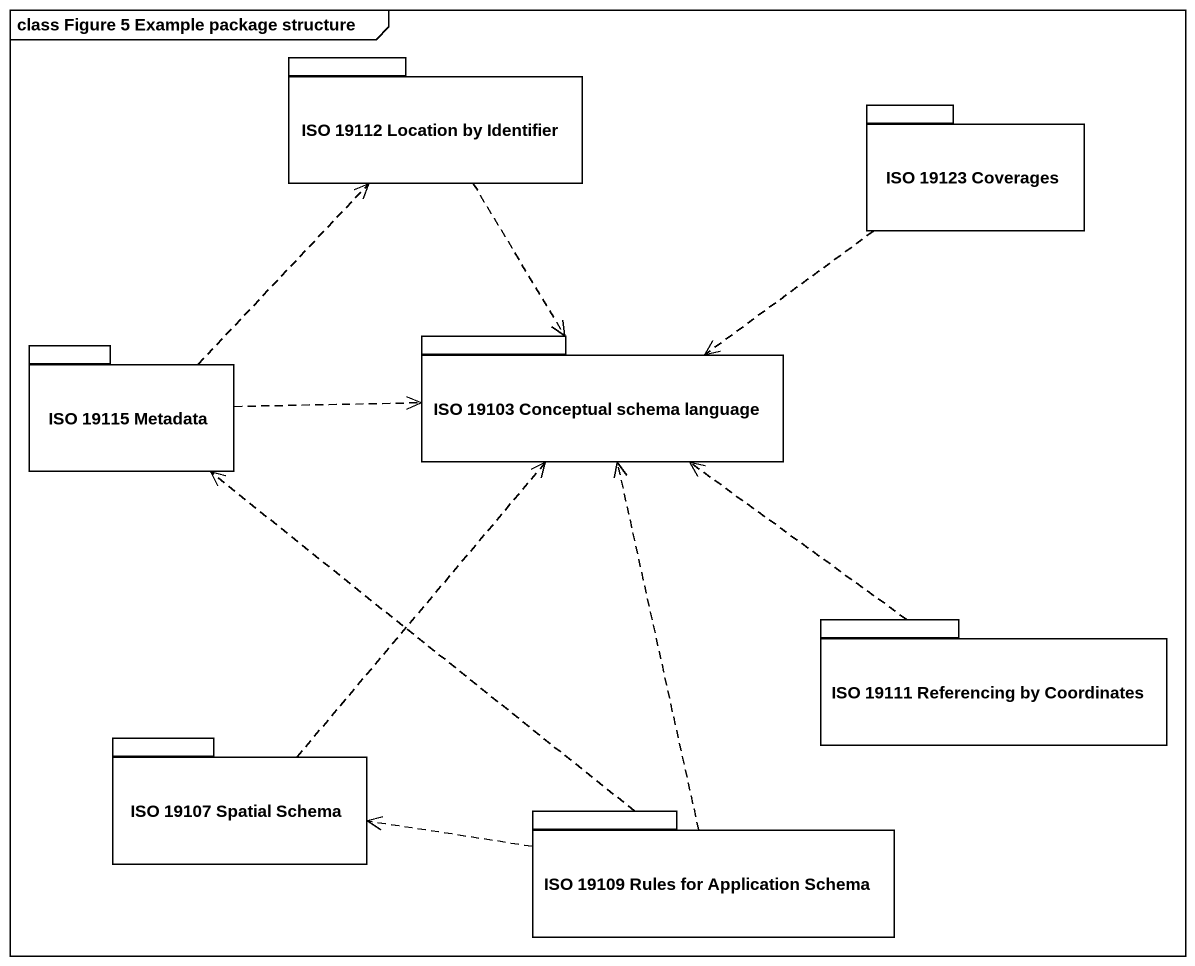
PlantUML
@startuml
mainframe class Figure 5 Example package structure
package "ISO 19112 Location by Identifier" as ISO_19112_Location_by {
}
package "ISO 19123 Coverages" as ISO_19123_Coverages {
}
package "ISO 19115 Metadata" as ISO_19115_Metadata {
}
package "ISO 19103 Conceptual schema language" as ISO_19103_Conceptual_schema {
}
package "ISO 19111 Referencing by Coordinates" as ISO_19111_Referencing_by {
}
package "ISO 19107 Spatial Schema" as ISO_19107_Spatial_Schema {
}
package "ISO 19109 Rules for Application Schema" as ISO_19109_Rules_for {
}
ISO_19112_Location_by ..> ISO_19103_Conceptual_schema
ISO_19123_Coverages ..> ISO_19103_Conceptual_schema
ISO_19115_Metadata .up.> ISO_19112_Location_by
ISO_19115_Metadata .right.> ISO_19103_Conceptual_schema
ISO_19111_Referencing_by .up.> ISO_19103_Conceptual_schema
ISO_19107_Spatial_Schema .up.> ISO_19103_Conceptual_schema
ISO_19109_Rules_for .up.> ISO_19115_Metadata
ISO_19109_Rules_for .up.> ISO_19103_Conceptual_schema
ISO_19109_Rules_for .left.> ISO_19107_Spatial_Schema
@enduml
